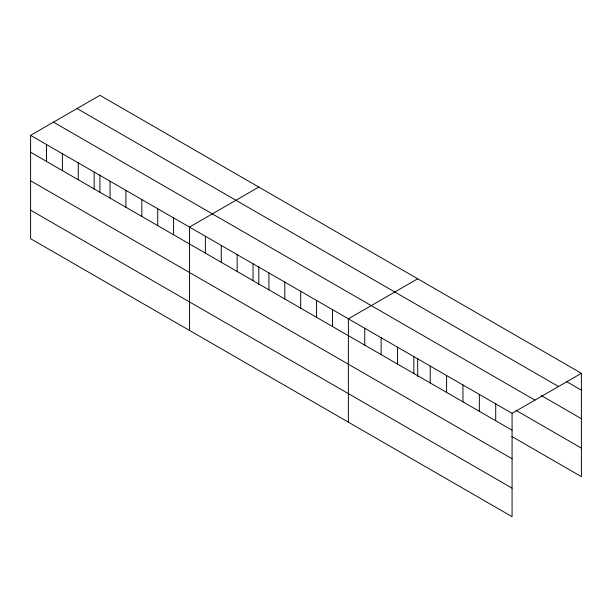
<?xml version="1.0" encoding="UTF-8"?>
<svg xmlns="http://www.w3.org/2000/svg" width="612" height="612" viewBox="0 0 612 612"><rect width="100%" height="100%" fill="white"/><g stroke="black" fill="none" stroke-linecap="round" stroke-linejoin="round"><path stroke-width="0.92" d="M30.6 135.351L512.076 413.329L512.076 516.673L30.6 238.695L30.6 135.351L99.924 95.327L581.4 373.305L581.4 476.649L511.831 436.478M258.815 187.058L189.483 227.083L189.483 330.426M417.698 278.789L348.373 318.821L348.373 422.158M512.076 413.329L581.4 373.305M566.666 381.666L581.4 390.173M77.051 108.538L558.519 386.516M541.291 395.559L581.4 418.707M53.481 122.148L534.949 400.118M515.916 410.308L581.4 448.114M30.6 152.227L512.076 430.205M30.6 180.762L512.076 458.74M30.6 210.161L512.076 488.139M495.705 403.882L495.705 420.75M479.334 394.426L479.334 411.302M462.963 384.979L462.963 401.847M446.592 375.523L446.592 392.399M430.221 366.075L430.221 382.944M417.698 358.357L417.698 376.426M413.85 356.62L413.85 373.496M397.479 347.172L397.479 364.041M381.115 337.717L381.115 354.593M364.744 328.269L364.744 345.137M332.484 309.641L332.484 326.517M316.595 300.469L316.595 317.345M300.706 291.297L300.706 308.173M284.817 282.124L284.817 299M268.928 272.952L268.928 289.82M258.815 266.625L258.815 284.695M253.039 263.78L253.039 280.648M237.15 254.607L237.15 271.476M221.261 245.435L221.261 262.303M205.372 236.263L205.372 253.131M173.594 217.91L173.594 234.786M157.712 208.738L157.712 225.614M141.823 199.566L141.823 216.441M125.934 190.393L125.934 207.261M110.045 181.221L110.045 198.089M99.924 174.894L99.924 192.015M94.156 172.049L94.156 188.917M78.267 162.876L78.267 179.744M62.378 153.704L62.378 170.572M46.489 144.524L46.489 161.4"/></g></svg>
